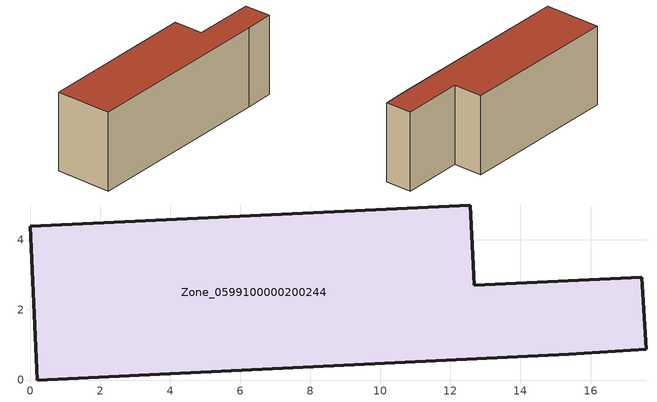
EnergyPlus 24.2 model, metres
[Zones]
Zone_0599100000200244
 floor ground (C_G): 12.68,2.7 17.46,2.93 17.59,0.87 15.38,0.73 0.2,0 0,4.39 12.56,5 z0
 wall outside (C_F): 0.2,0 15.38,0.73 17.59,0.87 17.46,2.93 12.68,2.7 12.56,5 0,4.39 0.2,0 z0:6.19
 roof outside (C_R): 17.46,2.93 12.68,2.7 12.56,5 0,4.39 0.2,0 15.38,0.73 17.59,0.87 z6.19
[BUILDING]
Pand.0599100000200244: North Axis=0; Terrain=City; Loads Convergence Tolerance Value=0.04; Temperature Convergence Tolerance Value=0.4; Solar Distribution=FullExterior; Maximum Number of Warmup Days=25; Minimum Number of Warmup Days=1
[Site:Location]
Rotterdam.The.Hague.AP_ZH_NLD Design_Conditions: Latitude=51.96; Longitude=4.45; Time Zone=1; Elevation=-4.5
[SITE:GROUNDTEMPERATURE:BUILDINGSURFACE]
18, 18, 18, 18, 18, 18, 18, 18, 18, 18, 18, 18
[MATERIAL] Thermal Absorptance=0.9; Solar Absorptance=0.7; Visible Absorptance=0.7
Name | Roughness | Thickness | Conductivity | Density | Specific Heat
G.TI.1946 | MediumSmooth | 0.15 | 1 | 540 | 1210
F.TI.1946 | Rough | 0.3 | 0.857143 | 1920 | 840
R.TI.1946 | MediumRough | 0.2 | 0.1 | 1500 | 1000
[CONSTRUCTION]
C_G: G.TI.1946
C_F: F.TI.1946
C_R: R.TI.1946
[ZONE]
Zone_0599100000200244: Type=1; Multiplier=1; Ceiling Height=Autocalculate; Volume=Autocalculate; Floor Area=autocalculate; Part of Total Floor Area=Yes
[ZONEINFILTRATION:DESIGNFLOWRATE]
Infil_Zone_0599100000200244: Zone or ZoneList or Space or SpaceList=Zone_0599100000200244; Schedule=AlwaysOn; Design Flow Rate Calculation Method=Flow/Area; Flow Rate per Floor Area=0.003; Constant Term Coefficient=1; Temperature Term Coefficient=0; Velocity Term Coefficient=0; Velocity Squared Term Coefficient=0
[HVACTEMPLATE:ZONE:IDEALLOADSAIRSYSTEM]
Zone_0599100000200244: Maximum Heating Supply Air Temperature=50; Minimum Cooling Supply Air Temperature=13; Maximum Heating Supply Air Humidity Ratio=0.0156; Minimum Cooling Supply Air Humidity Ratio=0.0077; Heating Limit=NoLimit; Cooling Limit=NoLimit; Dehumidification Control Type=ConstantSensibleHeatRatio; Cooling Sensible Heat Ratio=0.7; Dehumidification Setpoint=60; Humidification Control Type=None; Humidification Setpoint=30; Outdoor Air Method=None; Outdoor Air Flow Rate per Person=0.00944; Outdoor Air Flow Rate per Zone Floor Area=0; Outdoor Air Flow Rate per Zone=0; Demand Controlled Ventilation Type=None; Outdoor Air Economizer Type=NoEconomizer; Heat Recovery Type=None; Sensible Heat Recovery Effectiveness=0.7; Latent Heat Recovery Effectiveness=0.65
[ZONECONTROL:THERMOSTAT]
ThermostatControl_Zone_0599100000200244: Zone or ZoneList=Zone_0599100000200244; Control Type Schedule=DualSetpointControlType; Control 1=Thermostat_Zone_0599100000200244; Temperature Difference Between Cutout And Setpoint=0
[THERMOSTATSETPOINT:DUALSETPOINT]
Thermostat_Zone_0599100000200244: Heating Setpoint Temperature Schedule=HeatingSetpoint_Zone_0599100000200244; Cooling Setpoint Temperature Schedule=CoolingSetpoint_Zone_0599100000200244
[SCHEDULE:COMPACT]
HeatingSetpoint_Zone_0599100000200244: Through: 12/31, For: AllDays, Until: 24:00, 21
CoolingSetpoint_Zone_0599100000200244: Through: 12/31, For: AllDays, Until: 24:00, 24
DualSetpointControlType: Through: 12/31, For: AllDays, Until: 24:00, 4
AlwaysOn: Through: 12/31, For: AllDays, Until: 24:00, 1
